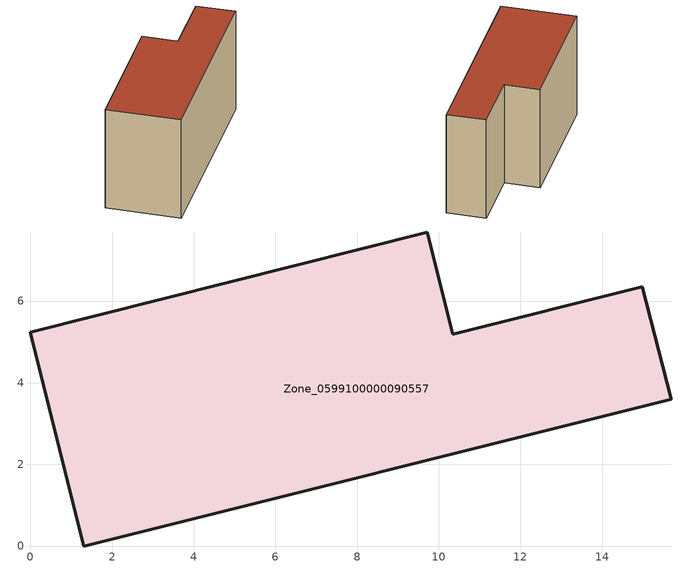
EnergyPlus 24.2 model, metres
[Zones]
Zone_0599100000090557
 floor ground (C_G): 1.31,0 0,5.23 9.72,7.69 10.34,5.19 14.99,6.35 15.69,3.59 z0
 wall outside (C_F): 1.31,0 15.69,3.59 14.99,6.35 10.34,5.19 9.72,7.69 0,5.23 1.31,0 z0:7.89
 roof outside (C_R): 0,5.23 1.31,0 15.69,3.59 14.99,6.35 10.34,5.19 9.72,7.69 z7.89
[BUILDING]
Pand.0599100000090557: North Axis=0; Terrain=City; Loads Convergence Tolerance Value=0.04; Temperature Convergence Tolerance Value=0.4; Solar Distribution=FullExterior; Maximum Number of Warmup Days=25; Minimum Number of Warmup Days=1
[Site:Location]
Rotterdam.The.Hague.AP_ZH_NLD Design_Conditions: Latitude=51.96; Longitude=4.45; Time Zone=1; Elevation=-4.5
[SITE:GROUNDTEMPERATURE:BUILDINGSURFACE]
18, 18, 18, 18, 18, 18, 18, 18, 18, 18, 18, 18
[MATERIAL] Thermal Absorptance=0.9; Solar Absorptance=0.7; Visible Absorptance=0.7
Name | Roughness | Thickness | Conductivity | Density | Specific Heat
G.TC.1975-1991 | MediumSmooth | 0.15 | 0.288461 | 540 | 1210
F.TC.1975-1991 | Rough | 0.3 | 0.230769 | 1920 | 840
R.TC.1975-1991 | MediumRough | 0.2 | 0.153846 | 1500 | 1000
[CONSTRUCTION]
C_G: G.TC.1975-1991
C_F: F.TC.1975-1991
C_R: R.TC.1975-1991
[ZONE]
Zone_0599100000090557: Type=1; Multiplier=1; Ceiling Height=Autocalculate; Volume=Autocalculate; Floor Area=autocalculate; Part of Total Floor Area=Yes
[ZONEINFILTRATION:DESIGNFLOWRATE]
Infil_Zone_0599100000090557: Zone or ZoneList or Space or SpaceList=Zone_0599100000090557; Schedule=AlwaysOn; Design Flow Rate Calculation Method=Flow/Area; Flow Rate per Floor Area=0.003; Constant Term Coefficient=1; Temperature Term Coefficient=0; Velocity Term Coefficient=0; Velocity Squared Term Coefficient=0
[HVACTEMPLATE:ZONE:IDEALLOADSAIRSYSTEM]
Zone_0599100000090557: Maximum Heating Supply Air Temperature=50; Minimum Cooling Supply Air Temperature=13; Maximum Heating Supply Air Humidity Ratio=0.0156; Minimum Cooling Supply Air Humidity Ratio=0.0077; Heating Limit=NoLimit; Cooling Limit=NoLimit; Dehumidification Control Type=ConstantSensibleHeatRatio; Cooling Sensible Heat Ratio=0.7; Dehumidification Setpoint=60; Humidification Control Type=None; Humidification Setpoint=30; Outdoor Air Method=None; Outdoor Air Flow Rate per Person=0.00944; Outdoor Air Flow Rate per Zone Floor Area=0; Outdoor Air Flow Rate per Zone=0; Demand Controlled Ventilation Type=None; Outdoor Air Economizer Type=NoEconomizer; Heat Recovery Type=None; Sensible Heat Recovery Effectiveness=0.7; Latent Heat Recovery Effectiveness=0.65
[ZONECONTROL:THERMOSTAT]
ThermostatControl_Zone_0599100000090557: Zone or ZoneList=Zone_0599100000090557; Control Type Schedule=DualSetpointControlType; Control 1=Thermostat_Zone_0599100000090557; Temperature Difference Between Cutout And Setpoint=0
[THERMOSTATSETPOINT:DUALSETPOINT]
Thermostat_Zone_0599100000090557: Heating Setpoint Temperature Schedule=HeatingSetpoint_Zone_0599100000090557; Cooling Setpoint Temperature Schedule=CoolingSetpoint_Zone_0599100000090557
[SCHEDULE:COMPACT]
HeatingSetpoint_Zone_0599100000090557: Through: 12/31, For: AllDays, Until: 24:00, 21
CoolingSetpoint_Zone_0599100000090557: Through: 12/31, For: AllDays, Until: 24:00, 24
DualSetpointControlType: Through: 12/31, For: AllDays, Until: 24:00, 4
AlwaysOn: Through: 12/31, For: AllDays, Until: 24:00, 1
